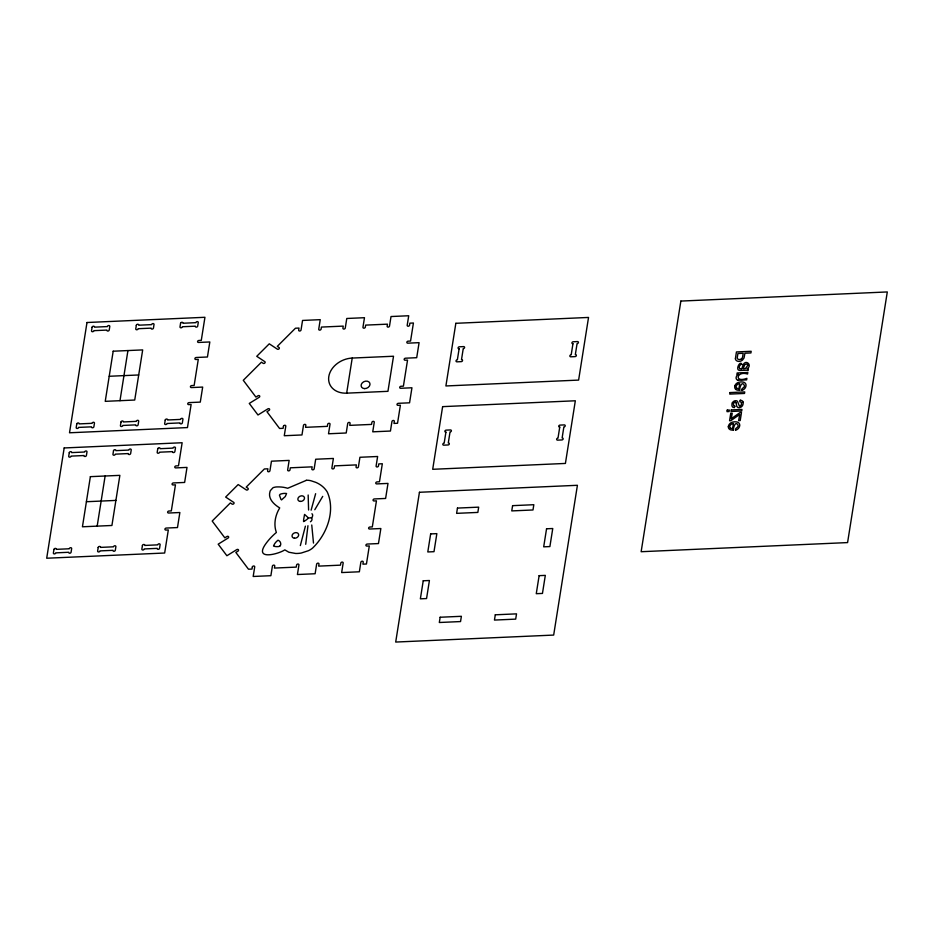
<?xml version="1.0" encoding="UTF-8"?>
<svg xmlns="http://www.w3.org/2000/svg" width="934" height="934" viewBox="0 0 934 934"><rect width="100%" height="100%" fill="white"/><g stroke="black" fill="none" stroke-linecap="round" stroke-linejoin="round"><path stroke-width="1.4" d="M735.525 430.025C734.789 427.807 738.736 427.795 738.129 425.285C735.432 419.926 733.062 428.192 733.482 430.165M741.841 390.167C741.082 387.949 744.935 387.995 744.456 385.555C741.981 380.045 739.249 388.077 739.763 390.307M305.71 544.288L307.951 525.725M97.171 526.134L105.122 476.013M119.984 400.686L127.935 350.565M346.666 393.156L352.223 358.061L393.518 356.239L387.949 391.323L346.666 393.156A21.529 16.707 -23.6 0 1 328.803 376.519A21.529 16.707 -23.6 0 1 352.223 358.061M732.618 428.589L733.412 423.522M738.934 388.731L739.728 383.664A3.234 2.51 -23.6 0 0 736.517 385.485A3.234 2.51 -23.6 0 0 736.833 388.381M300.339 545.584L305.395 526.169M311.115 510.186L315.634 493.689M734.871 406.115L734.393 407.621L732.968 407.259A2.393 1.856 -23.6 0 1 732.56 406.967L732.093 406.208A5.032 3.899 -23.6 0 1 731.941 405.613L731.964 404.165A5.732 4.448 -23.6 0 1 732.384 402.823M740.265 400.219L739.74 401.76L740.837 402.04A2.23 1.728 -23.6 0 1 741.479 402.706L741.398 404.726L740.218 406.01A1.471 1.132 -23.6 0 1 739.413 406.162L737.556 401.468A2.627 2.043 -23.6 0 0 737.089 401.036A2.942 2.288 -23.6 0 0 733.097 401.83L732.548 402.531A5.802 4.495 -23.6 0 0 732.384 402.823M308.325 518.125L308.173 518.312A14.617 11.336 -23.6 0 1 303.538 521.592A7.916 6.141 -23.6 0 0 303.597 520.798L303.597 520.46A8.663 6.725 -23.6 0 1 303.655 519.526L304.566 514.389L308.208 517.74M743.254 364.622C745.986 359.076 752.699 365.404 747.107 368.743A4.063 3.152 -23.6 0 1 748.379 368.977L748.122 370.6A4.121 3.199 -23.6 0 0 746.71 370.249L746.593 370.238A18.972 14.722 -23.6 0 0 745.577 370.249L740.755 370.436A8.184 6.351 -23.6 0 1 739.565 370.413C734.848 370.133 740.382 359.823 741.783 364.33M314.793 509.731L322.72 496.374M281.543 499.912L285.29 496.549L286.563 493.502A11.208 8.698 -23.6 0 0 280.27 494.214L279.429 495.16L281.006 499.527M306.294 480.368L287.684 488.272A31.523 24.459 -23.6 0 0 276.896 486.929A16.578 12.866 -23.6 0 0 275.647 487.023L273.662 487.466A4.436 3.444 -23.6 0 0 272.95 487.781L270.416 490.548A9.83 7.624 -23.6 0 0 269.984 491.658C267.754 498.779 274.187 504.64 279.71 507.909L278.063 510.956A40.244 31.231 -23.6 0 0 275.53 529.59L276.347 532.497A54.966 42.66 -23.6 0 0 264.766 545.281C254.947 560.622 279.289 553.757 284.788 549.857L288.828 552.216L295.646 553.465A23.805 18.47 -23.6 0 0 301.238 553.033L308.453 550.698A18.061 14.022 -23.6 0 0 312.47 548.2C326.888 534.481 335.715 510.991 327.309 492.078A35.317 27.413 -23.6 0 0 315.844 482.376L311.15 480.812A15.201 11.803 -23.6 0 0 306.305 480.263M109.208 376.274L138.699 374.966M86.407 501.721L115.898 500.414M308.36 517.973L311.419 517.833A3.234 2.51 -23.6 0 1 310.438 521.756M739.681 390.307L737.381 390.12A4.95 3.841 -23.6 0 1 735.747 389.338M733.365 430.165L731.053 429.979A4.95 3.841 -23.6 0 1 728.333 426.359M743.079 402.239L743.149 403.126A8.791 6.818 -23.6 0 1 743.055 404.083C742.962 407.002 738.199 409.302 736.844 406.488A14.138 10.975 -23.6 0 1 736.587 405.461L736.167 403.138A5.137 3.981 -23.6 0 0 736.097 402.858M311.746 524.99L313.497 543.074M308.162 494.997L308.594 509.999M730.505 428.239A3.234 2.51 -23.6 0 1 730.19 425.355A3.234 2.51 -23.6 0 1 733.412 423.569M732.618 428.543A4.063 3.152 -23.6 0 1 730.645 428.146M728.427 426.511A6.48 5.032 -23.6 0 1 728.555 425.822A5.009 3.888 -23.6 0 1 732.349 422.156L734.136 421.841A10.169 7.892 -23.6 0 1 735.116 421.794L736.821 421.934A4.892 3.794 -23.6 0 1 739.705 424.935M739.681 425.39A5.23 4.063 -23.6 0 1 735.572 430.247M740.253 400.254A4.156 3.222 -23.6 0 1 743.231 402.18M735.735 402.332A1.74 1.354 -23.6 0 1 736.085 402.869M735.77 402.285A1.214 0.946 -23.6 0 0 734.089 402.682A3.549 2.755 -23.6 0 0 733.505 404.305A2.44 1.891 -23.6 0 0 734.778 406.302M738.934 388.684A4.063 3.152 -23.6 0 1 736.961 388.287M735.735 389.361A4.857 3.771 -23.6 0 1 734.743 386.653A6.48 5.032 -23.6 0 1 734.871 385.964M734.836 385.964A5.009 3.888 -23.6 0 1 738.666 382.298L740.452 381.983A10.169 7.892 -23.6 0 1 741.433 381.924L743.137 382.076A4.892 3.794 -23.6 0 1 746.021 385.077L745.974 385.532A5.23 4.063 -23.6 0 1 741.888 390.389M738.245 380.15A8.406 6.526 -23.6 0 0 739.506 380.161L746.651 379.858L746.896 378.328C733.89 383.255 736.564 370.483 747.574 374.032L747.819 372.491L737.148 372.958L736.926 374.347L738.444 374.277L737.778 374.709A3.853 2.989 -23.6 0 0 736.482 376.355L736.331 376.787A3.853 2.989 -23.6 0 0 738.129 380.348M739.67 368.533A3.432 2.662 -23.6 0 1 741.713 364.143M741.199 368.825A2.335 1.81 -23.6 0 1 739.646 368.58M741.713 368.86A19.567 15.178 -23.6 0 0 742.682 366.081L742.927 365.463A9.071 7.04 -23.6 0 1 743.242 364.622M741.503 358.925A2.078 1.611 -23.6 0 0 741.806 358.644L742.46 357.442A8.067 6.258 -23.6 0 0 742.67 356.519L743.184 353.286L737.918 353.519L737.393 356.858A10.367 8.044 -23.6 0 0 737.265 358.212L737.3 358.259A2.674 2.078 -23.6 0 0 741.409 358.831M735.35 358.598A4.553 3.538 -23.6 0 0 737.965 361.295A4.553 3.538 -23.6 0 0 742.483 360.104L744.059 357.932L744.923 353.215L750.913 352.947L751.181 351.289L736.447 351.943L735.653 356.963A13.59 10.543 -23.6 0 0 735.513 358.563M277.737 540.436A11.99 9.305 -23.6 0 0 273.534 546.075A10.648 8.266 -23.6 0 0 278.157 546.588A3.316 2.569 -23.6 0 0 279.71 546.215M279.686 546.168A1.728 1.343 -23.6 0 0 280.165 545.76L280.539 545.129A3.829 2.965 -23.6 0 0 280.737 544.16A6.445 4.997 -23.6 0 0 278.134 540.237M311.454 517.891A2.744 2.125 -23.6 0 0 312.493 516.269A3.596 2.79 -23.6 0 0 311.956 513.747M747.76 365.334L745.601 368.428A4.845 3.759 -23.6 0 1 743.768 368.72L743.09 368.79A15.376 11.932 -23.6 0 0 744.129 366.245C744.094 364.318 747.492 362.859 747.76 365.334M64.177 447.958L46.7 558.228L164.664 553.021L168.318 529.952L165.96 530.057A1.226 0.957 -23.6 0 1 164.933 529.111A1.226 0.957 -23.6 0 1 166.275 528.06L177.483 527.558L179.865 512.521L168.657 513.023A1.226 0.957 -23.6 0 1 167.641 512.066A1.226 0.957 -23.6 0 1 168.972 511.015L171.331 510.91L175.464 484.839L173.105 484.944A1.226 0.957 -23.6 0 1 172.09 483.975A1.226 0.957 -23.6 0 1 173.479 482.936L184.628 482.446L187.01 467.409L175.861 467.899A1.226 0.957 -23.6 0 1 174.786 466.93A1.226 0.957 -23.6 0 1 176.176 465.903L178.487 465.797L182.142 442.739L64.177 447.958M86.99 322.51L69.513 432.781L187.465 427.574L191.12 404.515L188.761 404.609A1.226 0.957 -23.6 0 1 187.746 403.663A1.226 0.957 -23.6 0 1 189.088 402.612L200.285 402.11L202.678 387.073L191.47 387.575A1.226 0.957 -23.6 0 1 190.443 386.618A1.226 0.957 -23.6 0 1 191.785 385.567L194.144 385.462L198.277 359.392L195.918 359.497A1.226 0.957 -23.6 0 1 194.902 358.528A1.226 0.957 -23.6 0 1 196.292 357.488L207.441 356.998L209.823 341.961L198.673 342.451A1.226 0.957 -23.6 0 1 197.599 341.482A1.226 0.957 -23.6 0 1 198.989 340.455L201.289 340.35L204.943 317.291L86.99 322.51M53.95 549.449L53.39 552.963A1.226 0.957 -23.6 0 0 54.417 553.909A1.226 0.957 -23.6 0 0 55.748 552.858L68.731 552.274A1.226 0.957 -23.6 0 0 69.746 553.232A1.226 0.957 -23.6 0 0 71.089 552.181L71.638 548.713A1.226 0.957 -23.6 0 0 70.645 547.709A1.226 0.957 -23.6 0 0 69.279 548.772L56.309 549.344A1.226 0.957 -23.6 0 0 55.293 548.398A1.226 0.957 -23.6 0 0 53.95 549.449M69.279 452.71L68.719 456.212A1.226 0.957 -23.6 0 0 69.746 457.158A1.226 0.957 -23.6 0 0 71.089 456.107L84.06 455.535A1.226 0.957 -23.6 0 0 85.076 456.481A1.226 0.957 -23.6 0 0 86.418 455.43L86.979 451.928A1.226 0.957 -23.6 0 0 85.951 450.97A1.226 0.957 -23.6 0 0 84.62 452.021L71.638 452.605A1.226 0.957 -23.6 0 0 70.622 451.647A1.226 0.957 -23.6 0 0 69.279 452.71M76.763 424.001L76.203 427.515A1.226 0.957 -23.6 0 0 77.218 428.461A1.226 0.957 -23.6 0 0 78.561 427.41L91.532 426.838A1.226 0.957 -23.6 0 0 92.559 427.784A1.226 0.957 -23.6 0 0 93.89 426.733L94.439 423.265A1.226 0.957 -23.6 0 0 93.458 422.273A1.226 0.957 -23.6 0 0 92.092 423.324L79.121 423.896A1.226 0.957 -23.6 0 0 78.094 422.95A1.226 0.957 -23.6 0 0 76.763 424.001M92.092 327.262L91.532 330.764A1.226 0.957 -23.6 0 0 92.559 331.71A1.226 0.957 -23.6 0 0 93.89 330.659L106.873 330.087A1.226 0.957 -23.6 0 0 107.889 331.033A1.226 0.957 -23.6 0 0 109.231 329.982L109.78 326.48A1.226 0.957 -23.6 0 0 108.764 325.522A1.226 0.957 -23.6 0 0 107.422 326.573L94.451 327.157A1.226 0.957 -23.6 0 0 93.423 326.199A1.226 0.957 -23.6 0 0 92.092 327.262M90.376 476.655L82.437 526.788L111.917 525.48L119.867 475.359L90.376 476.655M113.189 351.207L105.238 401.34L134.73 400.032L142.68 349.911L113.189 351.207M98.187 547.487L97.626 551.002A1.226 0.957 -23.6 0 0 98.654 551.947A1.226 0.957 -23.6 0 0 99.985 550.897L112.967 550.324A1.226 0.957 -23.6 0 0 113.983 551.27A1.226 0.957 -23.6 0 0 115.326 550.219L115.874 546.752A1.226 0.957 -23.6 0 0 114.882 545.76A1.226 0.957 -23.6 0 0 113.516 546.81L100.545 547.394A1.226 0.957 -23.6 0 0 99.518 546.437A1.226 0.957 -23.6 0 0 98.187 547.487M113.516 450.748L112.956 454.251A1.226 0.957 -23.6 0 0 113.983 455.208A1.226 0.957 -23.6 0 0 115.314 454.157L128.297 453.574A1.226 0.957 -23.6 0 0 129.312 454.531A1.226 0.957 -23.6 0 0 130.655 453.48L131.215 449.966A1.226 0.957 -23.6 0 0 130.188 449.009A1.226 0.957 -23.6 0 0 128.857 450.071L115.874 450.643A1.226 0.957 -23.6 0 0 114.859 449.698A1.226 0.957 -23.6 0 0 113.516 450.748M120.988 422.051L120.439 425.554A1.226 0.957 -23.6 0 0 121.455 426.499A1.226 0.957 -23.6 0 0 122.798 425.449L135.769 424.877A1.226 0.957 -23.6 0 0 136.796 425.822A1.226 0.957 -23.6 0 0 138.127 424.772L138.676 421.304A1.226 0.957 -23.6 0 0 137.695 420.312A1.226 0.957 -23.6 0 0 136.329 421.362L123.358 421.946A1.226 0.957 -23.6 0 0 122.331 420.989A1.226 0.957 -23.6 0 0 120.988 422.051M136.329 325.301L135.769 328.803A1.226 0.957 -23.6 0 0 136.784 329.76A1.226 0.957 -23.6 0 0 138.127 328.71L151.11 328.138A1.226 0.957 -23.6 0 0 152.125 329.083A1.226 0.957 -23.6 0 0 153.468 328.032L154.017 324.518A1.226 0.957 -23.6 0 0 153.001 323.573A1.226 0.957 -23.6 0 0 151.658 324.623L138.687 325.195A1.226 0.957 -23.6 0 0 137.66 324.25A1.226 0.957 -23.6 0 0 136.329 325.301M142.423 545.538L141.863 549.04A1.226 0.957 -23.6 0 0 142.879 549.998A1.226 0.957 -23.6 0 0 144.221 548.947L157.204 548.363A1.226 0.957 -23.6 0 0 158.22 549.32A1.226 0.957 -23.6 0 0 159.562 548.258L160.111 544.802A1.226 0.957 -23.6 0 0 159.119 543.798A1.226 0.957 -23.6 0 0 157.753 544.861L144.782 545.433A1.226 0.957 -23.6 0 0 143.754 544.487A1.226 0.957 -23.6 0 0 142.423 545.538M157.753 448.787L157.192 452.301A1.226 0.957 -23.6 0 0 158.22 453.247A1.226 0.957 -23.6 0 0 159.551 452.196L172.533 451.624A1.226 0.957 -23.6 0 0 173.549 452.57A1.226 0.957 -23.6 0 0 174.892 451.519L175.452 448.005A1.226 0.957 -23.6 0 0 174.424 447.059A1.226 0.957 -23.6 0 0 173.082 448.11L160.111 448.694A1.226 0.957 -23.6 0 0 159.095 447.736A1.226 0.957 -23.6 0 0 157.753 448.787M165.225 420.09L164.676 423.604A1.226 0.957 -23.6 0 0 165.692 424.55A1.226 0.957 -23.6 0 0 167.034 423.499L180.005 422.915A1.226 0.957 -23.6 0 0 181.033 423.873A1.226 0.957 -23.6 0 0 182.363 422.822L182.912 419.354A1.226 0.957 -23.6 0 0 181.932 418.35A1.226 0.957 -23.6 0 0 180.566 419.413L167.583 419.985A1.226 0.957 -23.6 0 0 166.567 419.039A1.226 0.957 -23.6 0 0 165.225 420.09M180.566 323.351L180.005 326.853A1.226 0.957 -23.6 0 0 181.021 327.799A1.226 0.957 -23.6 0 0 182.363 326.748L195.334 326.176A1.226 0.957 -23.6 0 0 196.362 327.122A1.226 0.957 -23.6 0 0 197.704 326.071L198.253 322.569A1.226 0.957 -23.6 0 0 197.237 321.611A1.226 0.957 -23.6 0 0 195.895 322.662L182.924 323.246A1.226 0.957 -23.6 0 0 181.897 322.288A1.226 0.957 -23.6 0 0 180.566 323.351M252.332 567.055L252.017 569.063L248.479 569.215L235.858 552.449L237.866 551.212A1.226 0.957 -23.6 0 0 238.392 549.764A1.226 0.957 -23.6 0 0 236.722 549.647L226.892 555.742L218.182 544.183L227.989 538.101A1.226 0.957 -23.6 0 0 228.515 536.665A1.226 0.957 -23.6 0 0 226.857 536.548L224.814 537.809L212.193 521.044L230.348 502.924L232.041 504.045A1.226 0.957 -23.6 0 0 233.722 503.776A1.226 0.957 -23.6 0 0 233.71 502.375L225.654 497.063L238.182 484.559L246.202 489.86A1.226 0.957 -23.6 0 0 247.93 489.591A1.226 0.957 -23.6 0 0 247.849 488.178L246.214 487.093L264.369 468.961L267.906 468.81L267.591 470.818A1.226 0.957 -23.6 0 0 268.607 471.763A1.226 0.957 -23.6 0 0 269.949 470.713L271.455 461.186L289.155 460.404L287.649 469.93A1.226 0.957 -23.6 0 0 288.664 470.876A1.226 0.957 -23.6 0 0 290.007 469.825L290.322 467.817L312.143 466.848L311.839 468.81A1.226 0.957 -23.6 0 0 312.843 469.814A1.226 0.957 -23.6 0 0 314.186 468.705L315.692 459.236L333.391 458.454L331.885 467.922A1.226 0.957 -23.6 0 0 332.901 468.926A1.226 0.957 -23.6 0 0 334.244 467.829L334.559 465.868L356.379 464.898L356.064 466.907A1.226 0.957 -23.6 0 0 357.08 467.852A1.226 0.957 -23.6 0 0 358.423 466.802L359.929 457.275L377.628 456.493L376.11 466.019A1.226 0.957 -23.6 0 0 377.138 466.965A1.226 0.957 -23.6 0 0 378.468 465.914L378.795 463.906L382.333 463.754L379.473 481.792L377.161 481.897A1.226 0.957 -23.6 0 0 375.772 482.936A1.226 0.957 -23.6 0 0 376.799 483.905L387.995 483.415L385.614 498.452L374.406 498.943A1.226 0.957 -23.6 0 0 373.075 499.994A1.226 0.957 -23.6 0 0 374.09 500.951L376.449 500.846L372.316 526.916L369.957 527.01A1.226 0.957 -23.6 0 0 368.626 528.072A1.226 0.957 -23.6 0 0 369.642 529.018L380.85 528.527L378.468 543.565L367.319 544.055A1.226 0.957 -23.6 0 0 365.93 545.094A1.226 0.957 -23.6 0 0 366.945 546.063L369.304 545.958L366.443 564.008L362.906 564.159L363.221 562.151A1.226 0.957 -23.6 0 0 362.205 561.206A1.226 0.957 -23.6 0 0 360.863 562.256L359.356 571.783L341.657 572.565L343.163 563.039A1.226 0.957 -23.6 0 0 342.148 562.093A1.226 0.957 -23.6 0 0 340.805 563.144L340.49 565.152L318.669 566.121L318.973 564.159A1.226 0.957 -23.6 0 0 317.969 563.155A1.226 0.957 -23.6 0 0 316.626 564.264L315.12 573.745L297.421 574.527L298.927 565.047A1.226 0.957 -23.6 0 0 297.911 564.043A1.226 0.957 -23.6 0 0 296.568 565.152L296.253 567.113L274.433 568.07L274.748 566.062A1.226 0.957 -23.6 0 0 273.732 565.117A1.226 0.957 -23.6 0 0 272.389 566.167L270.883 575.694L253.184 576.476L254.702 566.95A1.226 0.957 -23.6 0 0 253.674 566.004A1.226 0.957 -23.6 0 0 252.332 567.055M283.434 426.313L283.107 428.321L279.57 428.472L266.949 411.707L268.957 410.458A1.226 0.957 -23.6 0 0 269.482 409.022A1.226 0.957 -23.6 0 0 267.813 408.905L257.982 414.988L249.273 403.43L259.08 397.359A1.226 0.957 -23.6 0 0 259.605 395.911A1.226 0.957 -23.6 0 0 257.947 395.806L255.904 397.067L243.284 380.301L261.438 362.182L263.131 363.303A1.226 0.957 -23.6 0 0 264.812 363.022A1.226 0.957 -23.6 0 0 264.801 361.633L256.745 356.309L269.272 343.817L277.293 349.118A1.226 0.957 -23.6 0 0 279.021 348.849A1.226 0.957 -23.6 0 0 278.939 347.436L277.305 346.351L295.459 328.219L298.997 328.067L298.682 330.064A1.226 0.957 -23.6 0 0 299.697 331.021A1.226 0.957 -23.6 0 0 301.04 329.959L302.546 320.444L320.245 319.661L318.739 329.177A1.226 0.957 -23.6 0 0 319.755 330.134A1.226 0.957 -23.6 0 0 321.098 329.083L321.413 327.075L343.233 326.106L342.93 328.067A1.226 0.957 -23.6 0 0 343.934 329.06A1.226 0.957 -23.6 0 0 345.276 327.962L346.783 318.482L364.482 317.7L362.976 327.18A1.226 0.957 -23.6 0 0 363.991 328.173A1.226 0.957 -23.6 0 0 365.334 327.075L365.649 325.114L387.47 324.156L387.155 326.153A1.226 0.957 -23.6 0 0 388.17 327.11A1.226 0.957 -23.6 0 0 389.513 326.048L391.019 316.533L408.718 315.75L407.201 325.266A1.226 0.957 -23.6 0 0 408.228 326.223A1.226 0.957 -23.6 0 0 409.571 325.16L409.886 323.164L413.423 323.001L410.563 341.05L408.251 341.155A1.226 0.957 -23.6 0 0 406.862 342.183A1.226 0.957 -23.6 0 0 407.889 343.163L419.086 342.661L416.704 357.699L405.496 358.201A1.226 0.957 -23.6 0 0 404.165 359.251A1.226 0.957 -23.6 0 0 405.181 360.197L407.539 360.104L403.406 386.162L401.048 386.267A1.226 0.957 -23.6 0 0 399.717 387.318A1.226 0.957 -23.6 0 0 400.733 388.275L411.941 387.773L409.559 402.811L398.409 403.313A1.226 0.957 -23.6 0 0 397.02 404.34A1.226 0.957 -23.6 0 0 398.036 405.321L400.394 405.216L397.534 423.254L393.996 423.417L394.311 421.409A1.226 0.957 -23.6 0 0 393.296 420.463A1.226 0.957 -23.6 0 0 391.953 421.514L390.447 431.041L372.748 431.823L374.254 422.296A1.226 0.957 -23.6 0 0 373.238 421.351A1.226 0.957 -23.6 0 0 371.895 422.401L371.58 424.41L349.76 425.367L350.063 423.406A1.226 0.957 -23.6 0 0 349.059 422.413A1.226 0.957 -23.6 0 0 347.717 423.511L346.21 432.991L328.511 433.773L330.017 424.293A1.226 0.957 -23.6 0 0 329.002 423.3A1.226 0.957 -23.6 0 0 327.659 424.398L327.344 426.359L305.523 427.328L305.838 425.32A1.226 0.957 -23.6 0 0 304.823 424.375A1.226 0.957 -23.6 0 0 303.48 425.425L301.974 434.952L284.275 435.734L285.792 426.208A1.226 0.957 -23.6 0 0 284.765 425.262A1.226 0.957 -23.6 0 0 283.434 426.313M419.436 492.276L395.701 642.055L553.675 635.073L577.41 485.295L419.436 492.276M442.623 406.64L432.699 469.3L565.409 463.439L575.332 400.779L442.623 406.64M455.839 323.304L445.903 385.964L578.613 380.091L588.537 317.443L455.839 323.304M445.915 432.138L444.164 443.16A1.226 0.957 -23.6 0 0 442.821 444.21A1.226 0.957 -23.6 0 0 443.848 445.168L447.923 444.981A1.226 0.957 -23.6 0 0 449.312 443.954A1.226 0.957 -23.6 0 0 448.285 442.973L450.036 431.952A1.226 0.957 -23.6 0 0 451.379 430.901A1.226 0.957 -23.6 0 0 450.351 429.944L446.23 430.13A1.226 0.957 -23.6 0 0 444.888 431.181A1.226 0.957 -23.6 0 0 445.915 432.138M459.119 348.791L457.368 359.823A1.226 0.957 -23.6 0 0 456.026 360.874A1.226 0.957 -23.6 0 0 457.053 361.832L461.127 361.645A1.226 0.957 -23.6 0 0 462.517 360.617A1.226 0.957 -23.6 0 0 461.501 359.637L463.241 348.615A1.226 0.957 -23.6 0 0 464.583 347.553A1.226 0.957 -23.6 0 0 463.568 346.607L459.435 346.794A1.226 0.957 -23.6 0 0 458.092 347.845A1.226 0.957 -23.6 0 0 459.119 348.791M423.23 580.785L420.37 598.822L426.558 598.554L429.418 580.504L423.23 580.785M430.656 533.909L427.795 551.959L433.995 551.679L436.855 533.641L430.656 533.909M440.147 617.246L439.319 622.499L460.544 621.565L461.384 616.3L440.147 617.246M457.45 508.084L456.609 513.35L477.846 512.416L478.675 507.15L457.45 508.084M495.289 614.806L494.46 620.071L515.696 619.125L516.525 613.86L495.289 614.806M512.591 505.656L511.762 510.91L532.987 509.976L533.828 504.71L512.591 505.656M559.746 427.095L557.995 438.128A1.226 0.957 -23.6 0 0 556.652 439.178A1.226 0.957 -23.6 0 0 557.68 440.136L561.801 439.949A1.226 0.957 -23.6 0 0 563.144 438.898A1.226 0.957 -23.6 0 0 562.128 437.941L563.867 426.92A1.226 0.957 -23.6 0 0 565.21 425.857A1.226 0.957 -23.6 0 0 564.194 424.912L560.061 425.098A1.226 0.957 -23.6 0 0 558.719 426.149A1.226 0.957 -23.6 0 0 559.746 427.095M572.951 343.759L571.199 354.792A1.226 0.957 -23.6 0 0 569.868 355.842A1.226 0.957 -23.6 0 0 570.884 356.8L575.017 356.613A1.226 0.957 -23.6 0 0 576.348 355.562A1.226 0.957 -23.6 0 0 575.332 354.605L577.084 343.584A1.226 0.957 -23.6 0 0 578.415 342.521A1.226 0.957 -23.6 0 0 577.399 341.575L573.266 341.762A1.226 0.957 -23.6 0 0 571.935 342.813A1.226 0.957 -23.6 0 0 572.951 343.759M539.128 575.659L536.268 593.697L542.456 593.429L545.316 575.379L539.128 575.659M546.553 528.784L543.693 546.834L549.893 546.565L552.753 528.516L546.553 528.784M680.863 301.075L641.144 551.714L847.582 542.584L887.3 291.945L680.863 301.075M727.224 410.108L726.979 411.637L729.069 411.555L729.314 410.014L727.224 410.108M730.003 392.572L729.758 394.101L744.503 393.447L744.737 391.918L730.003 392.572M730.75 413.33L729.571 420.744L730.773 420.697L739.705 414.486L738.642 420.615L740.207 420.545L741.479 412.524L740.008 412.583L731.299 418.701L732.221 413.272L730.75 413.33M731.287 409.921L731.042 411.462L741.724 410.995L741.958 409.454L731.287 409.921M364.54 388.614A4.612 3.584 -23.6 0 0 369.817 383.115A4.612 3.584 -23.6 0 0 362.299 382.835A4.612 3.584 -23.6 0 0 364.54 388.614M300.269 501.418A3.432 2.662 -23.6 0 0 304.414 497.46A3.432 2.662 -23.6 0 0 298.88 496.993A3.432 2.662 -23.6 0 0 300.269 501.418M294.432 538.206A3.432 2.662 -23.6 0 0 298.576 534.248A3.432 2.662 -23.6 0 0 293.054 533.781A3.432 2.662 -23.6 0 0 294.432 538.206"/></g></svg>
